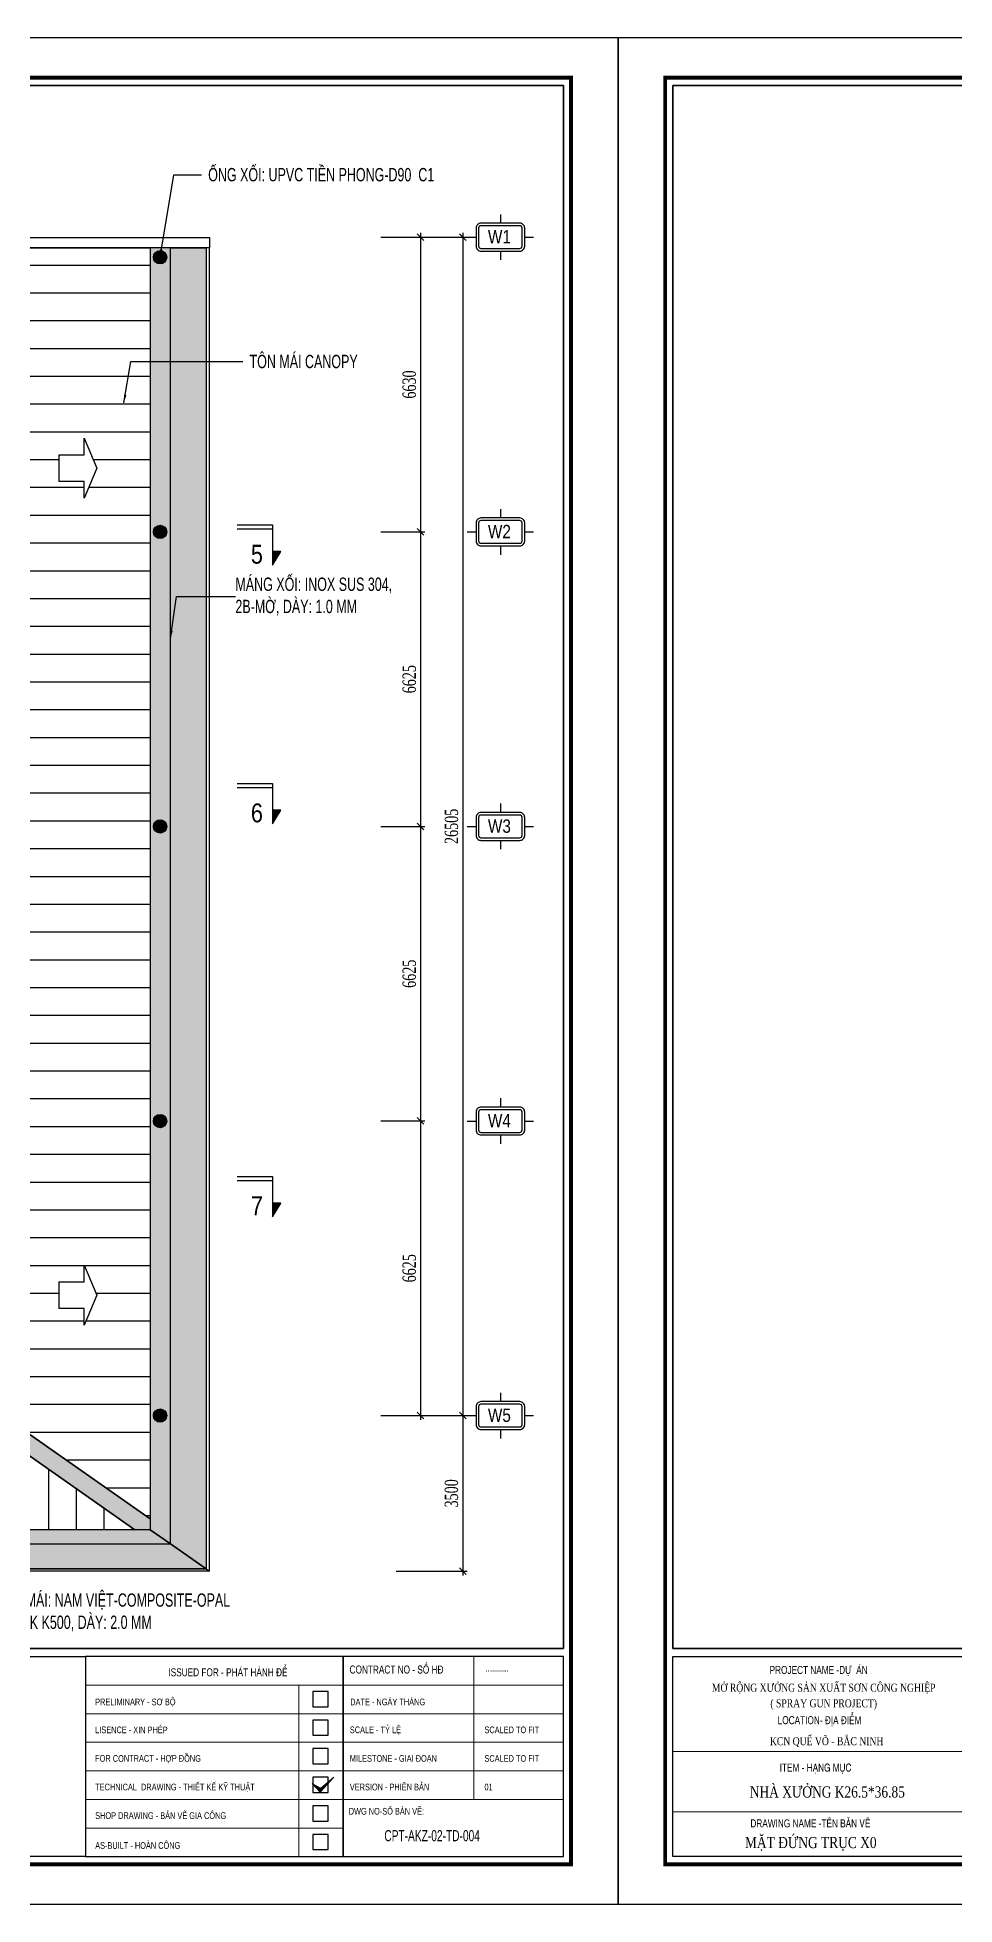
# Model space of a CAD drawing. Header units: inches. Extents: x 315041 to 662841, y -45540 to -35018.
# Drawn here: x 331854.8 to 332061.2, y -36052.2 to -35632.2 of the extents above; entities that cross this region are included whole.
import ezdxf
from ezdxf.enums import TextEntityAlignment as Align

# ---------------------------------------------------------------- set-up
doc = ezdxf.new("R2010")
doc.units = ezdxf.units.IN
doc.header["$MEASUREMENT"] = 0
for name, color, linetype in [('1', 1, 'Continuous'), ('2', 2, 'Continuous'), ('3', 3, 'Continuous'), ('7', 7, 'Continuous'), ('8', 8, 'Continuous'), ('BAO KHUNG', 31, 'Continuous'), ('CAUTAO', 7, 'Continuous'), ('Fast RSQ_A2 Frame$0$Khung ten', 4, 'Continuous'), ('flashing', 6, 'Continuous'), ('ROOFING', 4, 'Continuous')]:
    doc.layers.add(name, color=color, linetype=linetype)
doc.layers.add('Cover text', color=7, linetype='Continuous', true_color=0x52370f)
for name, color, linetype, lineweight in [('DETAIL$0$S-Dim', 8, 'Continuous', 20), ('DETAIL$0$S-Hatch', 8, 'Continuous', 13), ('S-Hatch', 8, 'Continuous', 9), ('XRF-A-RF PLAN$0$TL-layout', 140, 'Continuous', 15)]:
    doc.layers.add(name, color=color, linetype=linetype, lineweight=lineweight)
doc.styles.add('hx2', font='VHARIALN.TTF')
doc.styles.add('ST1', font='times.ttf', dxfattribs={"width": 0.7})
doc.styles.add('ST1H', font='vnshxh.shx', dxfattribs={"width": 0.7})
doc.styles.add('ST3', font='times.ttf', dxfattribs={"width": 0.8})
doc.styles.get("Standard").update_dxf_attribs({"font": 'VHARIALN.TTF'})
doc.styles.add('style2', font='VHAVANI.TTF')
doc.styles.add('TIEU DE', font='VHARIALN.TTF', dxfattribs={"width": 0.8})
doc.dimstyles.new('100', dxfattribs={"dimtxt": 3, "dimasz": 1.5, "dimexe": 1, "dimexo": 0, "dimgap": 1, "dimtad": 1, "dimdec": 0, "dimlfac": 100, "dimzin": 0, "dimdsep": 46, "dimtxsty": 'ST1', "dimblk": 'OBLIQUE', "dimcen": 1, "dimdle": 1, "dimclrd": 8, "dimclre": 8, "dimclrt": 3, "dimadec": 0, "dimazin": 0, "dimtfac": 1, "dimtdec": 0, "dimtix": 1, "dimtmove": 1, "dimatfit": 3, "dimfxl": 0, "dimtfill": 1, "dimtolj": 1, "dimtzin": 0, "dimlwd": -1, "dimlwe": -1, "dimarcsym": 1})
doc.dimstyles.new('3', dxfattribs={"dimtxt": 3.5, "dimasz": 1.8, "dimexe": 1, "dimexo": 0, "dimgap": 1, "dimtad": 1, "dimdec": 0, "dimlfac": 3, "dimzin": 0, "dimdsep": 46, "dimtxsty": 'ST1H', "dimblk": 'OBLIQUE', "dimcen": 1, "dimdle": 1, "dimclrd": 8, "dimclre": 8, "dimclrt": 3, "dimadec": 0, "dimazin": 0, "dimtfac": 1, "dimtdec": 0, "dimtix": 1, "dimtofl": 0, "dimtmove": 1, "dimatfit": 3, "dimfxl": 0.18, "dimtolj": 1, "dimtzin": 0, "dimlwd": -1, "dimlwe": -1, "dimarcsym": 1})

# ---------------------------------------------------------------- blocks, each defined once
blk = doc.blocks.new('DETAIL$0$MARK')
at = {"layer": 'DETAIL$0$S-Hatch', "linetype": 'Continuous'}
h = blk.add_hatch(dxfattribs=at)
h.set_pattern_fill('ANSI31', color=256, scale=50, style=0)
h.paths.add_polyline_path([(1667850, -1156933), (1667909, -1156997), (1668012, -1156885), (1667913, -1156967)])
at = {"layer": 'DETAIL$0$S-Dim', "linetype": 'Continuous'}
blk.add_lwpolyline([(1667850, -1156933), (1667909, -1156997), (1668012, -1156885), (1667913, -1156967), (1667850, -1156933)], dxfattribs=at)
blk = doc.blocks.new('A$C75D82031')
at = {"layer": '2', "color": 157, "linetype": 'Continuous'}
blk.add_lwpolyline([(0, 420), (594, 420), (594, 0), (0, 0)], close=True, dxfattribs=at)
at = {"layer": '7', "color": 147, "linetype": 'Continuous'}
blk.add_lwpolyline([(12.33, 57.61), (581.67, 57.61), (581.67, 409.19), (12.33, 409.19)], close=True, dxfattribs=at)
at = {"layer": 'BAO KHUNG', "color": 167, "linetype": 'Continuous', "const_width": 0.871}
blk.add_lwpolyline([(10.59, 9.07), (583.41, 9.07), (583.41, 410.93), (10.59, 410.93)], close=True, dxfattribs=at)
at = {"layer": 'BAO KHUNG', "color": 7}
for points in [[(12.33, 55.81), (80.92, 55.81), (80.92, 10.81), (12.33, 10.81)], [(211.89, 55.81), (474.14, 55.81), (474.14, 10.81), (211.89, 10.81)], [(474.14, 10.81), (532.16, 10.81), (532.16, 55.81), (474.14, 55.81)], [(532.16, 10.81), (581.67, 10.81), (581.67, 55.81), (532.16, 55.81)]]:
    blk.add_lwpolyline(points, close=True, dxfattribs=at)
at = {"layer": 'Fast RSQ_A2 Frame$0$Khung ten', "color": 7, "ltscale": 1000}
for points in [[(525.34, 44.51), (528.78, 44.51), (528.78, 47.96), (525.34, 47.96)], [(525.34, 38.09), (528.78, 38.09), (528.78, 41.53), (525.34, 41.53)], [(525.34, 31.66), (528.78, 31.66), (528.78, 35.1), (525.34, 35.1)], [(525.34, 25.23), (528.78, 25.23), (528.78, 28.67), (525.34, 28.67)], [(525.34, 18.8), (528.78, 18.8), (528.78, 22.24), (525.34, 22.24)], [(525.34, 12.37), (528.78, 12.37), (528.78, 15.81), (525.34, 15.81)]]:
    blk.add_lwpolyline(points, close=True, dxfattribs=at)
at = {"layer": 'S-Hatch'}
for p, q in [((561.54, 55.81), (561.54, 23.67)), ((474.14, 49.38), (532.16, 49.38)), ((522.13, 10.81), (522.13, 49.38)), ((532.16, 49.38), (581.67, 49.38)), ((474.14, 42.95), (532.16, 42.95)), ((532.16, 42.95), (581.67, 42.95)), ((12.33, 34.43), (80.92, 34.43)), ((474.14, 36.52), (532.16, 36.52)), ((532.16, 36.52), (581.67, 36.52)), ((474.14, 30.1), (532.16, 30.1)), ((532.16, 30.1), (581.67, 30.1)), ((474.14, 23.67), (532.16, 23.67)), ((532.16, 23.67), (581.67, 23.67)), ((80.92, 20.88), (12.33, 20.88)), ((474.14, 17.24), (532.16, 17.24))]:
    blk.add_line(p, q, dxfattribs=at)
at = {"layer": 'DETAIL$0$S-Dim', "linetype": 'Continuous', "xscale": 0.02999999996973202, "yscale": 0.02999999996973202, "zscale": 0.02999999996973202}
blk.add_blockref('DETAIL$0$MARK', (-49510.32, 34735.23), dxfattribs=at)
at = {"layer": 'BAO KHUNG', "color": 7, "linetype": 'Continuous', "width": 0.9}
for s, p in [('PROJECT NAME -Dù  ÁN ', (45.37, 51.89)), ('ISSUED FOR - PHÁT HÀNH ĐỂ ', (506.46, 51.36)), ('LOCATION- §ÞA §IÓM', (45.32, 40.59))]:
    blk.add_text(s, height=1.8, dxfattribs=at).set_placement(p, align=Align.CENTER)
for s, p in [('CONTRACT NO - Sè H§', (533.57, 51.98)), ('ITEM - H¹NG MôC', (36.35, 29.93)), ('DRAWING NAME -T£N B¶N VÏ', (29.76, 17.39))]:
    blk.add_text(s, height=1.8, dxfattribs=at).set_placement(p)
at = {"layer": 'BAO KHUNG', "color": 109, "linetype": 'Continuous', "style": 'style2', "width": 0.8}
blk.add_text('...........', height=1.5, dxfattribs=at).set_placement((564.21, 52.44))
at = {"layer": 'Cover text', "linetype": 'Continuous', "style": 'ST3', "width": 0.8}
for s, p in [('MỞ RỘNG XƯỞNG SẢN XUẤT SƠN CÔNG NGHIỆP', (46.25, 47.9)), ('( SPRAY GUN PROJECT)', (46.25, 44.39)), (' KCN QUẾ VÕ - BẮC NINH', (46.64, 35.87))]:
    blk.add_text(s, height=1.8, dxfattribs=at).set_placement(p, align=Align.CENTER)
at = {"layer": 'Cover text', "linetype": 'Continuous', "style": 'style2', "width": 0.8}
for s, p in [('PRELIMINARY - S¥ Bé', (476.33, 44.85)), ('date - NGµY TH¸NG', (533.72, 44.85)), ('LISENCE - XIN PHÐP', (476.33, 38.57)), ('scale - tû lÖ', (533.63, 38.57)), ('scaled to fit', (563.92, 38.57)), ('FOR CONTRACT - HîP §åNG', (476.33, 32.14)), ('MILESTONE - GIAI §O¹N', (533.63, 32.14)), ('scaled to fit', (563.92, 32.14)), ('TECHNICAL  DRAWING - THIÕT KÕ Kü THUËT', (476.33, 25.71)), ('VERSION - PHI£N B¶N', (533.63, 25.71)), ('01', (563.92, 25.71)), ('SHOP DRAWING - B¶N VÏ GIA C¤NG', (476.33, 19.28)), ('%%u%%udwg no-sè b¶n vÏ:', (533.38, 20.26)), ('AS-BUILT - HOµN C¤NG', (476.33, 12.56))]:
    blk.add_text(s, height=1.5, dxfattribs=at).set_placement(p)
blk = doc.blocks.new('TENTRUC')
at = {"layer": '7'}
for p, q in [((0, 8.27), (0, 10.26)), ((-7.48, 5.13), (-5.48, 5.13)), ((5.48, 5.13), (7.48, 5.13)), ((0, 0), (0, 2))]:
    blk.add_line(p, q, dxfattribs=at)
blk.add_lwpolyline([(-4.36, 8.27), (4.36, 8.27, -0.414214), (5.48, 7.14), (5.48, 3.12, -0.414214), (4.36, 2), (-4.36, 2, -0.414214), (-5.48, 3.12), (-5.48, 7.14, -0.414214)], format="xyb", close=True, dxfattribs=at)
at = {"layer": '8', "ltscale": 15}
blk.add_lwpolyline([(-4.36, 7.68), (4.36, 7.68, -0.414214), (4.9, 7.14), (4.9, 3.12, -0.414214), (4.36, 2.58), (-4.36, 2.58, -0.414214), (-4.9, 3.12), (-4.9, 7.14, -0.414214)], format="xyb", close=True, dxfattribs=at)
at = {"layer": '3', "style": 'hx2'}
blk.add_attdef('TR', text='', height=2.9, dxfattribs=at).set_placement((-0.16, 3.83), align=Align.CENTER)
blk = doc.blocks.new('_Oblique')
at = {"color": 0, "linetype": 'ByBlock', "lineweight": -2}
blk.add_line((-0.5, -0.5), (0.5, 0.5), dxfattribs=at)
blk = doc.blocks.new('*D282')
at = {"color": 8, "linetype": 'Continuous', "transparency": 16777216}
for p, q in [((331932.05, -35677.17), (331941.98, -35677.17)), ((331940.98, -35676.17), (331940.98, -35744.47)), ((331932.05, -35743.47), (331941.98, -35743.47))]:
    blk.add_line(p, q, dxfattribs=at)
at = {"layer": 'Defpoints', "color": 0, "transparency": 16777216}
for p in [(331932.05, -35677.17), (331932.05, -35743.47), (331940.98, -35743.47)]:
    blk.add_point(p, dxfattribs=at)
at = {"color": 8, "transparency": 16777216, "xscale": 1.5, "yscale": 1.5, "zscale": 1.5}
for p, rotation in [((331940.98, -35677.17), 90), ((331940.98, -35743.47), 270)]:
    blk.add_blockref('_Oblique', p, dxfattribs=dict(at, rotation=rotation))
at = {"color": 3, "transparency": 16777216, "insert": (331938.45, -35710.32), "char_height": 3, "attachment_point": 5, "rotation": 90, "style": 'ST1', "bg_fill": 3, "box_fill_scale": 1.25, "bg_fill_color": 256, "bg_fill_true_color": 13158600, "bg_fill_transparency": 15811112}
blk.add_mtext('\\A1;6630', dxfattribs=at)
blk = doc.blocks.new('*D283')
at = {"color": 8, "linetype": 'Continuous', "transparency": 16777216}
for p, q in [((331932.05, -35743.47), (331941.98, -35743.47)), ((331940.98, -35742.47), (331940.98, -35810.72)), ((331932.05, -35809.72), (331941.98, -35809.72))]:
    blk.add_line(p, q, dxfattribs=at)
at = {"layer": 'Defpoints', "color": 0, "transparency": 16777216}
for p in [(331932.05, -35743.47), (331932.05, -35809.72), (331940.98, -35809.72)]:
    blk.add_point(p, dxfattribs=at)
at = {"color": 8, "transparency": 16777216, "xscale": 1.5, "yscale": 1.5, "zscale": 1.5}
for p, rotation in [((331940.98, -35743.47), 90), ((331940.98, -35809.72), 270)]:
    blk.add_blockref('_Oblique', p, dxfattribs=dict(at, rotation=rotation))
at = {"color": 3, "transparency": 16777216, "insert": (331938.45, -35776.6), "char_height": 3, "attachment_point": 5, "rotation": 90, "style": 'ST1', "bg_fill": 3, "box_fill_scale": 1.25, "bg_fill_color": 256, "bg_fill_true_color": 13158600, "bg_fill_transparency": 1019152}
blk.add_mtext('\\A1;6625', dxfattribs=at)
blk = doc.blocks.new('*D284')
at = {"color": 8, "linetype": 'Continuous', "transparency": 16777216}
for p, q in [((331940.98, -35808.72), (331940.98, -35876.97)), ((331932.05, -35809.72), (331941.98, -35809.72)), ((331932.05, -35875.97), (331941.98, -35875.97))]:
    blk.add_line(p, q, dxfattribs=at)
at = {"layer": 'Defpoints', "color": 0, "transparency": 16777216}
for p in [(331932.05, -35809.72), (331932.05, -35875.97), (331940.98, -35875.97)]:
    blk.add_point(p, dxfattribs=at)
at = {"color": 8, "transparency": 16777216, "xscale": 1.5, "yscale": 1.5, "zscale": 1.5}
for p, rotation in [((331940.98, -35809.72), 90), ((331940.98, -35875.97), 270)]:
    blk.add_blockref('_Oblique', p, dxfattribs=dict(at, rotation=rotation))
at = {"color": 3, "transparency": 16777216, "insert": (331938.45, -35842.85), "char_height": 3, "attachment_point": 5, "rotation": 90, "style": 'ST1', "bg_fill": 3, "box_fill_scale": 1.25, "bg_fill_color": 256, "bg_fill_true_color": 13158600, "bg_fill_transparency": 16674436}
blk.add_mtext('\\A1;6625', dxfattribs=at)
blk = doc.blocks.new('*D285')
at = {"color": 8, "linetype": 'Continuous', "transparency": 16777216}
for p, q in [((331932.05, -35875.97), (331941.98, -35875.97)), ((331940.98, -35874.97), (331940.98, -35943.22)), ((331932.05, -35942.22), (331941.98, -35942.22))]:
    blk.add_line(p, q, dxfattribs=at)
at = {"layer": 'Defpoints', "color": 0, "transparency": 16777216}
for p in [(331932.05, -35875.97), (331932.05, -35942.22), (331940.98, -35942.22)]:
    blk.add_point(p, dxfattribs=at)
at = {"color": 8, "transparency": 16777216, "xscale": 1.5, "yscale": 1.5, "zscale": 1.5}
for p, rotation in [((331940.98, -35875.97), 90), ((331940.98, -35942.22), 270)]:
    blk.add_blockref('_Oblique', p, dxfattribs=dict(at, rotation=rotation))
at = {"color": 3, "transparency": 16777216, "insert": (331938.45, -35909.1), "char_height": 3, "attachment_point": 5, "rotation": 90, "style": 'ST1', "bg_fill": 3, "box_fill_scale": 1.25, "bg_fill_color": 256, "bg_fill_true_color": 13158600, "bg_fill_transparency": 1019152}
blk.add_mtext('\\A1;6625', dxfattribs=at)
blk = doc.blocks.new('*D286')
at = {"color": 8, "linetype": 'Continuous', "transparency": 16777216}
for p, q in [((331932.12, -35677.17), (331951.46, -35677.17)), ((331950.46, -35676.17), (331950.46, -35943.22)), ((331932.12, -35942.22), (331951.46, -35942.22))]:
    blk.add_line(p, q, dxfattribs=at)
at = {"layer": 'Defpoints', "color": 0, "transparency": 16777216}
for p in [(331932.12, -35677.17), (331932.12, -35942.22), (331950.46, -35942.22)]:
    blk.add_point(p, dxfattribs=at)
at = {"color": 8, "transparency": 16777216, "xscale": 1.5, "yscale": 1.5, "zscale": 1.5}
for p, rotation in [((331950.46, -35677.17), 90), ((331950.46, -35942.22), 270)]:
    blk.add_blockref('_Oblique', p, dxfattribs=dict(at, rotation=rotation))
at = {"color": 3, "transparency": 16777216, "insert": (331947.94, -35809.7), "char_height": 3, "attachment_point": 5, "rotation": 90, "style": 'ST1', "bg_fill": 3, "box_fill_scale": 1.25, "bg_fill_color": 256, "bg_fill_true_color": 13158600, "bg_fill_transparency": 0}
blk.add_mtext('\\A1;26505', dxfattribs=at)
blk = doc.blocks.new('*D288')
at = {"color": 8, "linetype": 'Continuous', "transparency": 16777216}
for p, q in [((331932.12, -35942.22), (331951.46, -35942.22)), ((331950.46, -35941.22), (331950.46, -35978.22)), ((331935.47, -35977.22), (331951.46, -35977.22))]:
    blk.add_line(p, q, dxfattribs=at)
at = {"layer": 'Defpoints', "color": 0, "transparency": 16777216}
for p in [(331932.12, -35942.22), (331935.47, -35977.22), (331950.46, -35977.22)]:
    blk.add_point(p, dxfattribs=at)
at = {"color": 8, "transparency": 16777216, "xscale": 1.5, "yscale": 1.5, "zscale": 1.5}
for p, rotation in [((331950.46, -35942.22), 90), ((331950.46, -35977.22), 270)]:
    blk.add_blockref('_Oblique', p, dxfattribs=dict(at, rotation=rotation))
at = {"color": 3, "transparency": 16777216, "insert": (331947.94, -35959.72), "char_height": 3, "attachment_point": 5, "rotation": 90, "style": 'ST1', "bg_fill": 3, "box_fill_scale": 1.25, "bg_fill_color": 256, "bg_fill_true_color": 13158600, "bg_fill_transparency": 0}
blk.add_mtext('\\A1;3500', dxfattribs=at)
blk = doc.blocks.new('MC')
at = {"layer": '2'}
h = blk.add_hatch(dxfattribs=at)
h.set_pattern_fill('ANSI31', color=256, style=0)
h.paths.add_polyline_path([(-113.47, 4283.2), (-115.93, 4283.2), (-113.47, 4279.14)])
for p, q in [((-102.86, 4291.26), (-113.47, 4291.26)), ((-113.47, 4291.26), (-113.47, 4279.14)), ((-102.86, 4290.02), (-113.47, 4290.02)), ((-113.47, 4279.14), (-115.93, 4283.2)), ((-115.93, 4283.2), (-113.47, 4283.2))]:
    blk.add_line(p, q, dxfattribs=at)
blk = doc.blocks.new('*U345')
at = {"layer": '1', "xscale": -0.6666666666660603, "yscale": 0.6666666666660603, "zscale": 0.6666666666660603, "rotation": 270}
blk.add_blockref('MC', (-2846.55, -199.57), dxfattribs=at)
at = {"style": 'hx2'}
for tag, p in [('A', (10.34, 116.43)), ('B', (10.28, -273.28))]:
    blk.add_attdef(tag, text='', height=4, dxfattribs=at).set_placement(p, align=Align.CENTER)
blk = doc.blocks.new('*U326')
at = {"layer": '1', "xscale": -0.6666666666660603, "yscale": 0.6666666666660603, "zscale": 0.6666666666660603, "rotation": 270}
blk.add_blockref('MC', (-2846.55, -199.57), dxfattribs=at)
at = {"style": 'hx2'}
for tag, p in [('A', (10.34, 32.61)), ('B', (10.28, -273.28))]:
    blk.add_attdef(tag, text='', height=4, dxfattribs=at).set_placement(p, align=Align.CENTER)

msp = doc.modelspace()

# ---------------------------------------------------------------- hatches: boundary and pattern name
at = {"true_color": 0xe7eb14}
h = msp.add_hatch(color=2, dxfattribs=at)
edge = h.paths.add_edge_path()
edge.add_arc((331882.3672, -35681.7117), 1.499, 0, 360)
h = msp.add_hatch()
h.set_pattern_fill('ANSI33', color=94, scale=7.5, angle=45, style=0)
h.set_pattern_definition([(90, (7057.3095, 3085.302), (-1.875, 3e-16), []), (90, (7058.247, 3086.2395), (-1.875, 3e-16), [0.9375, -0.46875])])
h.paths.add_polyline_path([(331884.7138, -35971.093), (331892.7382, -35976.7101), (331892.7382, -35679.5988), (331884.7138, -35679.5988)])
h = msp.add_hatch(color=2, dxfattribs=at)
edge = h.paths.add_edge_path()
edge.add_arc((331882.3672, -35743.4746), 1.499, 0, 360)
h = msp.add_hatch(color=2, dxfattribs=at)
edge = h.paths.add_edge_path()
edge.add_arc((331882.3672, -35809.7246), 1.499, 0, 360)
h = msp.add_hatch(color=2, dxfattribs=at)
edge = h.paths.add_edge_path()
edge.add_arc((331882.3672, -35875.9746), 1.499, 0, 360)
at = {"true_color": 0x26e8e5}
msp.add_hatch(color=4, dxfattribs=at).paths.add_polyline_path([(331839.9823, -35942.2221), (331843.4698, -35942.2221), (331843.4697, -35939.7807), (331880.1725, -35965.4727), (331880.1726, -35967.9045), (331876.6712, -35967.9044)])
at = {"true_color": 0xe7eb14}
h = msp.add_hatch(color=2, dxfattribs=at)
edge = h.paths.add_edge_path()
edge.add_arc((331882.3672, -35942.2221), 1.499, 0, 360)
h = msp.add_hatch()
h.set_pattern_fill('ANSI33', color=94, scale=7.5, angle=135, style=0)
h.set_pattern_definition([(180, (7057.3095, 3085.302), (-3e-16, -1.875), []), (180, (7056.372, 3086.2395), (-3e-16, -1.875), [0.9375, -0.46875])])
h.paths.add_polyline_path([(331567.8434, -35971.093), (331567.8434, -35976.7101), (331892.7382, -35976.7101), (331884.7138, -35971.093)])
at = {"layer": 'flashing', "true_color": 0xfa051e}
h = msp.add_hatch(dxfattribs=at)
h.set_pattern_fill('DOTS', color=1, scale=10, angle=45, style=0)
h.set_pattern_definition([(45, (7057.3095, 3085.30204), (-0.2209708691, 0.6629126074), [0, -0.625])])
h.paths.add_polyline_path([(331884.7138, -35971.093), (331884.7138, -35679.5988), (331880.1587, -35679.5988), (331880.1726, -35967.9045)])
h.paths.add_polyline_path([(331567.8434, -35971.093), (331884.7138, -35971.093), (331880.1587, -35967.9044), (331567.8434, -35967.9045)])
at = {"layer": 'ROOFING'}
h = msp.add_hatch(dxfattribs=at)
h.set_pattern_fill('ANSI31', color=3, scale=50, angle=135, style=0)
h.set_pattern_definition([(180, (7057.3095, 3085.302), (-1e-15, -6.25), [])])
h.paths.add_polyline_path([(331880.1587, -35679.5988), (331843.4698, -35679.5988), (331843.4698, -35939.7808), (331880.1725, -35965.4727)])
h.paths.add_polyline_path([(331865.3036, -35921.9152), (331865.3036, -35918.1652), (331859.6721, -35918.1652), (331859.6721, -35912.1652), (331865.3036, -35912.1652), (331865.3036, -35908.4341), (331868.1778, -35915.1652)], flags=16)
h.paths.add_polyline_path([(331865.3036, -35735.8502), (331865.3036, -35732.1002), (331859.6721, -35732.1002), (331859.6721, -35726.1002), (331865.3036, -35726.1002), (331865.3036, -35722.3691), (331868.1778, -35729.1002)], flags=16)
h = msp.add_hatch(dxfattribs=at)
h.set_pattern_fill('ANSI31', color=3, scale=50, angle=45, style=0)
h.set_pattern_definition([(90, (7057.3095, 3085.302), (-6.25, 1e-15), [])])
h.paths.add_polyline_path([(331839.9822, -35942.2221), (331567.8434, -35942.2221), (331567.8434, -35967.9044), (331876.6712, -35967.9044)])
h.paths.add_polyline_path([(331824.9449, -35957.6128), (331818.2139, -35960.487), (331811.4639, -35957.6128), (331815.2139, -35957.6128), (331815.2139, -35951.9813), (331821.2139, -35951.9813), (331821.2139, -35957.6128)], flags=16)
h.paths.add_polyline_path([(331593.038, -35957.6128), (331586.307, -35960.487), (331579.557, -35957.6128), (331583.307, -35957.6128), (331583.307, -35951.9813), (331589.307, -35951.9813), (331589.307, -35957.6128)], flags=16)

# ---------------------------------------------------------------- linework, layer by layer
at = {"color": 8}
for points in [[(331403.7734, -35643.0427), (331973.1113, -35643.0427), (331973.1113, -35994.6225), (331403.7734, -35994.6225)], [(331997.7734, -35643.0427), (332567.1113, -35643.0427), (332567.1113, -35994.6225), (331997.7734, -35994.6225)], [(331567.8434, -35942.2221), (331839.9822, -35942.2221), (331876.6712, -35967.9044), (331567.8434, -35967.9044)]]:
    msp.add_lwpolyline(points, close=True, dxfattribs=at)
at = {"color": 4, "true_color": 0x26e8e5}
msp.add_lwpolyline([(331843.4697, -35679.5988), (331880.1725, -35679.5988), (331880.1725, -35965.4727), (331843.4698, -35939.7808)], close=True, dxfattribs=at)
at = {"color": 94}
for points in [[(331892.7382, -35976.7101), (331884.7138, -35971.093), (331884.7138, -35679.5988), (331892.7382, -35679.5988)], [(331567.8434, -35971.093), (331884.7138, -35971.093), (331892.7382, -35976.7101), (331567.8434, -35976.7101)]]:
    msp.add_lwpolyline(points, close=True, dxfattribs=at)
at = {"color": 4, "true_color": 0x26e8e5}
msp.add_lwpolyline([(331839.9823, -35942.2221), (331843.4698, -35942.2221), (331843.4697, -35939.7807), (331880.1725, -35965.4727), (331880.1726, -35967.9045), (331876.6712, -35967.9044), (331839.9823, -35942.2221)], dxfattribs=at)
at = {"color": 2, "true_color": 0xe7eb14}
for centre in [(331882.3672, -35681.7117), (331882.3672, -35743.4746), (331882.3672, -35809.7246), (331882.3672, -35875.9746), (331882.3672, -35942.2221)]:
    msp.add_circle(centre, 1.499, dxfattribs=at)
at = {"layer": 'CAUTAO', "color": 3}
for points in [[(331868.1778, -35729.1002), (331865.3036, -35735.8502), (331865.3036, -35732.1002), (331859.6721, -35732.1002), (331859.6721, -35726.1002), (331865.3036, -35726.1002), (331865.3036, -35722.3691), (331868.1778, -35729.1002)], [(331868.1778, -35915.1652), (331865.3036, -35921.9152), (331865.3036, -35918.1652), (331859.6721, -35918.1652), (331859.6721, -35912.1652), (331865.3036, -35912.1652), (331865.3036, -35908.4341), (331868.1778, -35915.1652)]]:
    msp.add_lwpolyline(points, dxfattribs=at)
at = {"layer": 'flashing'}
for points in [[(331843.4697, -35677.2242), (331893.4697, -35677.2242), (331893.4697, -35679.5988), (331843.4697, -35679.5988)], [(331893.4697, -35679.5988), (331892.7382, -35679.5988), (331892.7382, -35976.7101), (331893.4697, -35977.2221)], [(331565.4688, -35977.2221), (331565.4688, -35976.7101), (331892.7382, -35976.7101), (331893.4697, -35977.2221)]]:
    msp.add_lwpolyline(points, close=True, dxfattribs=at)
at = {"layer": 'flashing', "color": 1, "true_color": 0xfa051e}
for points in [[(331884.7138, -35971.093), (331884.7138, -35679.5988), (331880.1587, -35679.5988), (331880.1726, -35967.9045)], [(331567.8434, -35971.093), (331884.7138, -35971.093), (331880.1587, -35967.9044), (331567.8434, -35967.9045)]]:
    msp.add_lwpolyline(points, close=True, dxfattribs=at)
at = {"layer": 'XRF-A-RF PLAN$0$TL-layout', "lineweight": 0}
msp.add_line((331843.4697, -35677.2221), (331893.4697, -35677.2221), dxfattribs=at)

# ---------------------------------------------------------------- block references
at = {"color": 1}
for p in [(331391.4424, -36052.2326), (331985.4424, -36052.2326)]:
    msp.add_blockref('A$C75D82031', p, dxfattribs=at)
ref = msp.add_blockref('*U345', (331598.0761, -35816.1132), dxfattribs=dict(xscale=1.125, yscale=1.125, zscale=1.125, rotation=90))
ref.add_attrib('B', '6', dxfattribs={"height": 4.2438, "style": 'hx2'}).set_placement((331905.5141, -35804.547), align=Align.TOP_RIGHT)
ref = msp.add_blockref('*U326', (331598.0761, -35904.4957), dxfattribs=dict(xscale=1.125, yscale=1.125, zscale=1.125, rotation=90))
ref.add_attrib('B', '7', dxfattribs={"height": 4.2438, "style": 'hx2'}).set_placement((331905.5141, -35892.9295), align=Align.TOP_RIGHT)
at = {"layer": '3'}
ref = msp.add_blockref('TENTRUC', (331958.9425, -35672.0417), dxfattribs=dict(at, xscale=-1, rotation=180))
ref.add_attrib('TR', 'w1', dxfattribs={"layer": '0', "height": 3, "style": 'hx2'}).set_placement((331958.7262, -35678.595), align=Align.CENTER)
ref = msp.add_blockref('TENTRUC', (331958.9425, -35738.3422), dxfattribs=dict(at, xscale=-1, rotation=180))
ref.add_attrib('TR', 'w2', dxfattribs={"layer": '0', "height": 3, "style": 'hx2'}).set_placement((331958.7262, -35744.8955), align=Align.CENTER)
ref = msp.add_blockref('TENTRUC', (331958.9425, -35804.5922), dxfattribs=dict(at, xscale=-1, rotation=180))
ref.add_attrib('TR', 'w3', dxfattribs={"layer": '0', "height": 3, "style": 'hx2'}).set_placement((331958.7262, -35811.1455), align=Align.CENTER)
ref = msp.add_blockref('TENTRUC', (331958.9425, -35870.8422), dxfattribs=dict(at, xscale=-1, rotation=180))
ref.add_attrib('TR', 'w4', dxfattribs={"layer": '0', "height": 3, "style": 'hx2'}).set_placement((331958.7262, -35877.3955), align=Align.CENTER)
ref = msp.add_blockref('TENTRUC', (331958.9425, -35937.0897), dxfattribs=dict(at, xscale=-1, rotation=180))
ref.add_attrib('TR', 'w5', dxfattribs={"layer": '0', "height": 3, "style": 'hx2'}).set_placement((331958.7262, -35943.643), align=Align.CENTER)

# ---------------------------------------------------------------- texts
at = {"color": 3, "linetype": 'Continuous', "style": 'ST3', "width": 0.8}
for s, p in [('NHÀ XƯỞNG K26.5*36.85', (332015.0634, -36028.1414)), ('MẶT ĐỨNG TRỤC X0 ', (332013.9864, -36039.51))]:
    msp.add_text(s, height=2.5, dxfattribs=at).set_placement(p)
at = {"color": 3, "ltscale": 0.5, "style": 'TIEU DE', "width": 0.8}
msp.add_attdef('CPT-AKZ-02-TD-004', text='KC-01', height=2.5, dxfattribs=at).set_placement((331943.5855, -36036.7176), align=Align.MIDDLE_CENTER)

# ---------------------------------------------------------------- leaders
at = {"color": 9}
for points in [[(331882.3672, -35681.7117), (331885.4688, -35663.1393), (331893.1986, -35663.1393)], [(331874.2225, -35714.4476), (331875.7732, -35705.1614), (331902.5035, -35705.1614)]]:
    msp.add_leader(points, dimstyle='3', override={"dimgap": 1, "dimtad": 0}, dxfattribs=at)

# ---------------------------------------------------------------- next in the draw order: texts
at = {"color": 2, "true_color": 0xe7eb14, "insert": (331893.1986, -35663.1393), "char_height": 3, "attachment_point": 4, "style": 'ST1H', "bg_fill": 2}
msp.add_mtext('\\A1;èng xèi: Upvc tiÒn phong-d90  c1', dxfattribs=at)
at = {"layer": '3', "char_height": 3, "attachment_point": 4, "style": 'ST1H', "bg_fill": 2}
for s, insert in [('\\A1;T¤N M¸I CANOPY', (331902.5035, -35705.1614)), ('\\A1;TÊM LÊY S¸NG M¸I: nAM VIÖT-COMPOSITE-OPAL\\PLO¹I: SEAM LOCK K500, DµY: 2.0 MM ', (331830.5777, -35986.5486))]:
    msp.add_mtext(s, dxfattribs=dict(at, insert=insert))

# ---------------------------------------------------------------- next in the draw order: dimensions: what is measured, and where the dimension line sits
at = {"color": 8}
dim = msp.add_linear_dim(base=(331940.978, -35743.4746), p1=(331932.0507, -35677.1742), p2=(331932.0507, -35743.4746), angle=90, dimstyle='100', dxfattribs=at)
dim.commit()
dim.dimension.update_dxf_attribs({"geometry": '*D282', "text_midpoint": (331938.4521, -35710.3244)})

# ---------------------------------------------------------------- next in the draw order: dimensions: what is measured, and where the dimension line sits
dim = msp.add_linear_dim(base=(331940.978, -35809.7246), p1=(331932.0507, -35743.4746), p2=(331932.0507, -35809.7246), angle=90, dimstyle='100', dxfattribs=at)
dim.commit()
dim.dimension.update_dxf_attribs({"geometry": '*D283', "text_midpoint": (331938.4521, -35776.5996)})

# ---------------------------------------------------------------- next in the draw order: dimensions: what is measured, and where the dimension line sits
dim = msp.add_linear_dim(base=(331940.978, -35875.9746), p1=(331932.0507, -35809.7246), p2=(331932.0507, -35875.9746), angle=90, dimstyle='100', dxfattribs=at)
dim.commit()
dim.dimension.update_dxf_attribs({"geometry": '*D284', "text_midpoint": (331938.4521, -35842.8496)})

# ---------------------------------------------------------------- next in the draw order: dimensions: what is measured, and where the dimension line sits
dim = msp.add_linear_dim(base=(331940.978, -35942.2221), p1=(331932.0507, -35875.9746), p2=(331932.0507, -35942.2221), angle=90, dimstyle='100', dxfattribs=at)
dim.commit()
dim.dimension.update_dxf_attribs({"geometry": '*D285', "text_midpoint": (331938.4521, -35909.0984)})

# ---------------------------------------------------------------- next in the draw order: dimensions: what is measured, and where the dimension line sits
dim = msp.add_linear_dim(base=(331950.4644, -35942.2221), p1=(331932.1156, -35677.1742), p2=(331932.1156, -35942.2221), angle=90, dimstyle='100', dxfattribs=at)
dim.commit()
dim.dimension.update_dxf_attribs({"geometry": '*D286', "text_midpoint": (331947.9384, -35809.6982)})

# ---------------------------------------------------------------- next in the draw order: texts
at = {"layer": '3', "insert": (331899.3217, -35758.0147), "char_height": 3, "attachment_point": 4, "style": 'ST1H', "bg_fill": 2}
msp.add_mtext('\\A1;m¸ng xèi: inox sus 304,\\P2b-mê, dµy: 1.0 mm', dxfattribs=at)

# ---------------------------------------------------------------- next in the draw order: dimensions: what is measured, and where the dimension line sits
at = {"color": 8}
dim = msp.add_linear_dim(base=(331950.4644, -35977.2221), p1=(331932.1156, -35942.2221), p2=(331935.4695, -35977.2221), angle=90, dimstyle='100', dxfattribs=at)
dim.commit()
dim.dimension.update_dxf_attribs({"geometry": '*D288', "text_midpoint": (331947.9384, -35959.7221)})

# ---------------------------------------------------------------- next in the draw order: block references
ref = msp.add_blockref('*U345', (331598.0761, -35757.9357), dxfattribs=dict(xscale=1.125, yscale=1.125, zscale=1.125, rotation=90))
ref.add_attrib('B', '5', dxfattribs={"height": 4.2438, "style": 'hx2'}).set_placement((331905.5141, -35746.3695), align=Align.TOP_RIGHT)

# ---------------------------------------------------------------- next in the draw order: leaders
at = {"color": 9}
msp.add_leader([(331884.6939, -35767.4763), (331886.1043, -35758.0147), (331899.3217, -35758.0147)], dimstyle='3', override={"dimgap": 1, "dimtad": 0}, dxfattribs=at)

doc.saveas('drawing.dxf')
